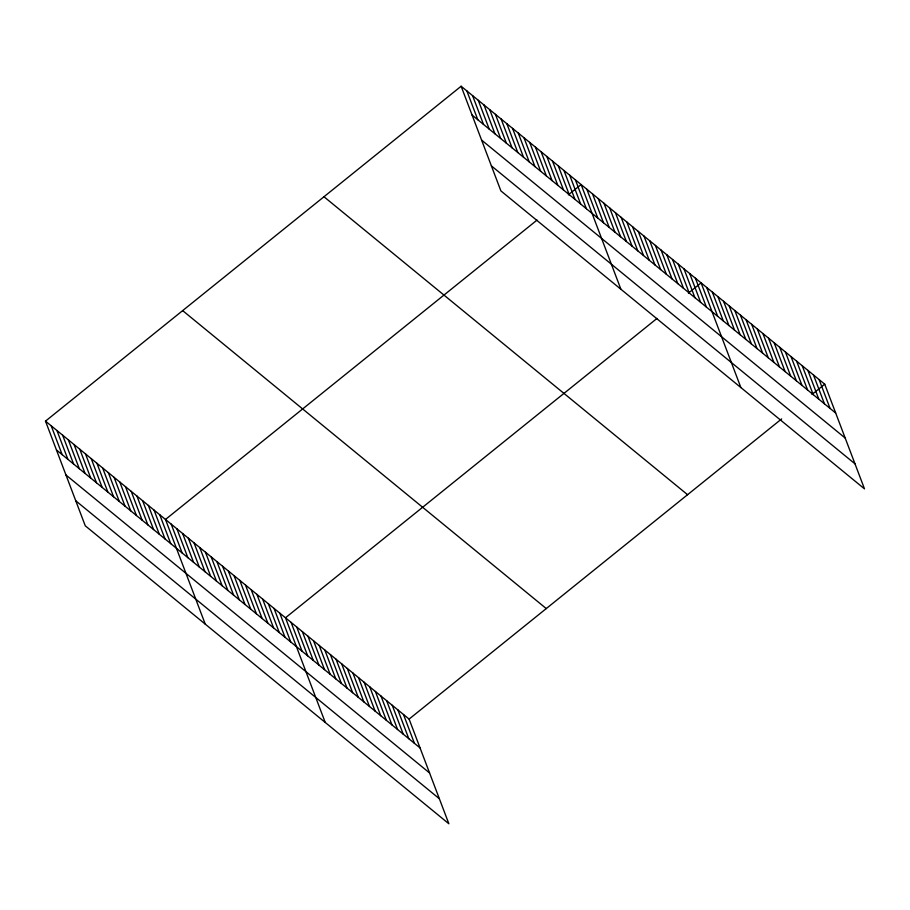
<?xml version="1.0" encoding="UTF-8"?>
<svg xmlns="http://www.w3.org/2000/svg" width="910" height="910" viewBox="0 0 910 910"><rect width="100%" height="100%" fill="white"/><g stroke="black" fill="none" stroke-linecap="round" stroke-linejoin="round"><path stroke-width="1.36" d="M45.5 421.137L409.102 719.093L448.869 823.766L85.267 525.809L45.5 421.137L461.131 86.234L824.733 384.191L864.5 488.863L500.898 190.907L461.131 86.234M537.036 220.083L165.495 519.462L205.25 624.135M568.386 194.82L581.126 184.559L620.882 289.232M657.031 318.409L285.478 617.788L325.245 722.46M688.381 293.145L701.11 282.885L740.877 387.558M409.102 719.093L781.633 418.918M812.004 394.451L824.733 384.191M472.085 115.069L835.687 413.026M481.595 140.094L845.197 438.051M491.389 165.882L854.99 463.838M323.971 196.753L687.585 494.71M182.66 310.617L546.262 608.574M56.454 449.972L420.056 747.929M65.964 474.997L429.565 772.954M75.757 500.784L439.359 798.741M819.114 379.584L830.068 408.419M813.494 374.977L824.449 403.812M807.875 370.37L818.829 399.217M802.256 365.774L813.21 394.61M796.637 361.168L807.591 390.003M791.017 356.561L801.972 385.396M785.398 351.954L796.352 380.789M779.779 347.347L790.733 376.183M774.16 342.751L785.114 371.587M768.54 338.145L779.495 366.98M762.921 333.538L773.875 362.373M757.302 328.931L768.256 357.766M751.683 324.324L762.637 353.16M746.063 319.717L757.018 348.564M740.444 315.122L751.398 343.957M734.825 310.515L745.779 339.35M729.206 305.908L740.16 334.743M723.587 301.301L734.541 330.137M717.967 296.694L728.921 325.53M712.348 292.099L723.302 320.934M706.729 287.492L717.683 316.327M695.399 278.198L706.353 307.034M689.689 273.523L700.643 302.359M683.967 268.837L694.921 297.672M678.257 264.15L689.211 292.986M672.547 259.475L683.501 288.311M666.825 254.789L677.779 283.624M661.115 250.113L672.069 278.949M655.405 245.427L666.359 274.263M649.694 240.74L660.649 269.576M643.973 236.065L654.927 264.901M638.263 231.379L649.217 260.214M632.552 226.692L643.506 255.539M626.831 222.017L637.785 250.853M621.12 217.331L632.075 246.166M615.41 212.656L626.364 241.491M609.689 207.969L620.643 236.805M603.978 203.283L614.933 232.118M598.268 198.607L609.222 227.443M592.546 193.921L603.501 222.757M586.836 189.234L597.79 218.081M575.404 179.873L586.359 208.708M569.694 175.198L580.648 204.033M563.984 170.511L574.938 199.347M558.274 165.825L569.228 194.66M552.552 161.15L563.506 189.985M546.842 156.463L557.796 185.299M541.131 151.777L552.086 180.624M535.41 147.101L546.364 175.937M529.7 142.415L540.654 171.251M523.989 137.74L534.943 166.575M518.268 133.053L529.222 161.889M512.558 128.367L523.512 157.202M506.847 123.692L517.801 152.527M501.126 119.005L512.08 147.841M495.415 114.319L506.37 143.166M489.705 109.644L500.659 138.479M483.995 104.957L494.949 133.793M478.273 100.282L489.227 129.118M472.563 95.596L483.517 124.431M466.853 90.909L477.807 119.745M403.483 714.486L414.437 743.333M397.863 709.891L408.817 738.727M392.244 705.284L403.198 734.12M386.625 700.677L397.579 729.513M381.006 696.07L391.96 724.906M375.386 691.463L386.34 720.299M369.767 686.868L380.721 715.704M364.148 682.261L375.102 711.097M358.529 677.654L369.483 706.49M352.909 673.047L363.863 701.883M347.29 668.44L358.244 697.276M341.671 663.834L352.625 692.681M336.052 659.238L347.006 688.074M330.432 654.631L341.387 683.467M324.813 650.024L335.767 678.86M319.194 645.417L330.148 674.253M313.575 640.811L324.529 669.646M307.955 636.215L318.909 665.051M302.336 631.608L313.29 660.444M296.717 627.001L307.671 655.837M291.098 622.394L302.052 651.23M279.768 613.112L290.722 641.948M274.046 608.426L285.001 637.262M268.336 603.74L279.29 632.575M262.626 599.064L273.58 627.9M256.904 594.378L267.858 623.213M251.194 589.703L262.148 618.538M245.484 585.016L256.438 613.852M239.774 580.33L250.728 609.165M234.052 575.655L245.006 604.49M228.342 570.968L239.296 599.804M222.631 566.282L233.586 595.129M216.91 561.606L227.864 590.442M211.2 556.92L222.154 585.756M205.489 552.245L216.444 581.08M199.768 547.558L210.722 576.394M194.057 542.872L205.012 571.707M188.347 538.197L199.301 567.032M182.626 533.51L193.58 562.346M176.915 528.824L187.869 557.671M171.205 524.149L182.159 552.984M159.773 514.787L170.727 543.623M154.063 510.1L165.017 538.936M148.353 505.414L159.307 534.25M142.631 500.739L153.585 529.574M136.921 496.052L147.875 524.888M131.211 491.366L142.165 520.213M125.489 486.691L136.443 515.526M119.779 482.004L130.733 510.84M114.069 477.329L125.023 506.165M108.347 472.643L119.301 501.478M102.637 467.956L113.591 496.792M96.926 463.281L107.88 492.117M91.205 458.594L102.159 487.43M85.494 453.908L96.449 482.755M79.784 449.233L90.738 478.068M74.074 444.546L85.028 473.382M68.352 439.871L79.306 468.707M62.642 435.185L73.596 464.02M56.932 430.498L67.886 459.334M51.21 425.823L62.164 454.659"/></g></svg>
